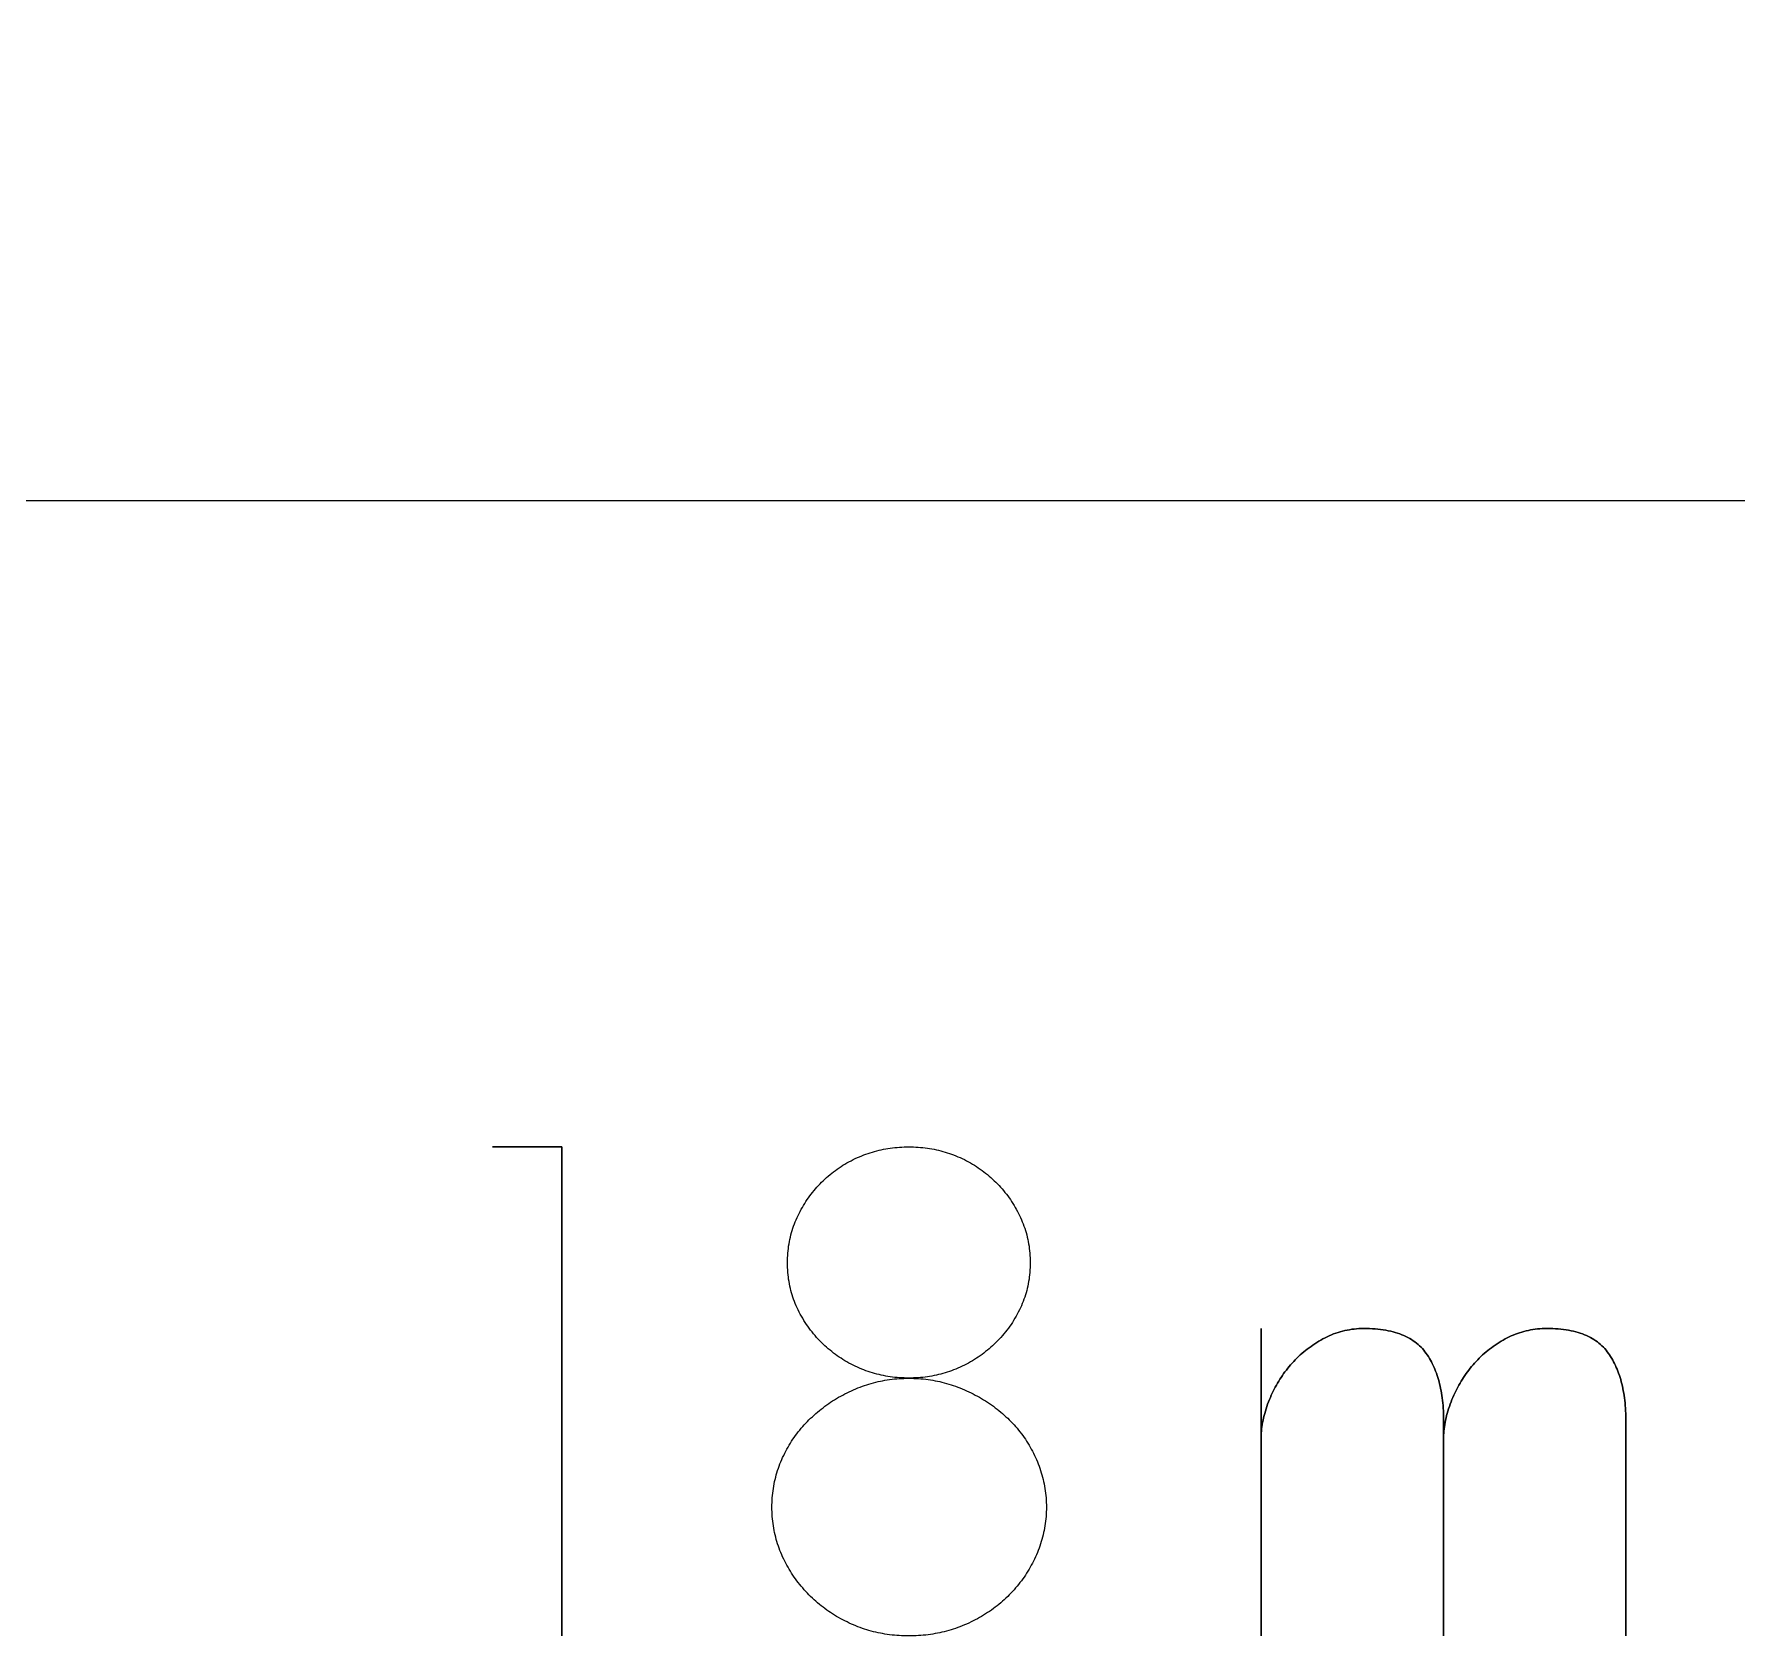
# Model space of a CAD drawing. Extents: x -3500 to 300, y -1049 to 1500.
# Drawn here: x -1967.3 to -1895.8, y -1047.7 to -980.4 of the extents above; entities that cross this region are included whole.
import ezdxf

# ---------------------------------------------------------------- set-up
doc = ezdxf.new("R2010")
doc.units = 0
doc.layers.add('SHEETS', color=7, linetype='CONTINUOUS')
doc.layers.add('SHEETTAGS', color=7, linetype='CONTINUOUS')

msp = doc.modelspace()

# ---------------------------------------------------------------- linework, layer by layer
at = {"layer": 'SHEETS', "color": 1}
msp.add_lwpolyline([(-2200, -1000), (-1000, -1000), (-1000, 1500), (-2200, 1500)], close=True, dxfattribs=at)
at = {"layer": 'SHEETTAGS', "color": 1}
for p, q in [((-1945.171, -1027.156), (-1945.171, -1047.706)), ((-1945.171, -1047.706), (-1945.171, -1027.156))]:
    msp.add_line(p, q, dxfattribs=at)
for points in [[(-1945.171, -1027.156), (-1948.079, -1027.156), (-1945.171, -1027.156)], [(-1915.776, -1039.275), (-1915.772, -1039.186), (-1915.765, -1039.097), (-1915.756, -1039.007), (-1915.744, -1038.916), (-1915.731, -1038.825), (-1915.715, -1038.732), (-1915.696, -1038.639), (-1915.676, -1038.546), (-1915.653, -1038.451), (-1915.627, -1038.356), (-1915.6, -1038.26), (-1915.57, -1038.164), (-1915.538, -1038.066), (-1915.504, -1037.969), (-1915.467, -1037.87), (-1915.428, -1037.77), (-1915.39, -1037.681), (-1915.352, -1037.593), (-1915.311, -1037.506), (-1915.27, -1037.419), (-1915.227, -1037.334), (-1915.182, -1037.249), (-1915.136, -1037.166), (-1915.089, -1037.084), (-1915.04, -1037.002), (-1914.99, -1036.921), (-1914.938, -1036.842), (-1914.886, -1036.763), (-1914.831, -1036.686), (-1914.775, -1036.609), (-1914.718, -1036.533), (-1914.659, -1036.458), (-1914.599, -1036.385), (-1914.538, -1036.312), (-1914.474, -1036.24), (-1914.409, -1036.17), (-1914.342, -1036.101), (-1914.274, -1036.033), (-1914.205, -1035.967), (-1914.134, -1035.902), (-1914.062, -1035.838), (-1913.989, -1035.776), (-1913.914, -1035.715), (-1913.838, -1035.656), (-1913.76, -1035.598), (-1913.682, -1035.541), (-1913.601, -1035.486), (-1913.52, -1035.432), (-1913.437, -1035.379), (-1913.353, -1035.328), (-1913.267, -1035.278), (-1913.18, -1035.229), (-1913.092, -1035.182), (-1913.003, -1035.137), (-1912.913, -1035.095), (-1912.823, -1035.055), (-1912.731, -1035.018), (-1912.639, -1034.984), (-1912.546, -1034.953), (-1912.452, -1034.925), (-1912.357, -1034.899), (-1912.261, -1034.876), (-1912.164, -1034.855), (-1912.067, -1034.838), (-1911.969, -1034.823), (-1911.87, -1034.81), (-1911.77, -1034.801), (-1911.669, -1034.794), (-1911.567, -1034.79), (-1911.465, -1034.789), (-1911.34, -1034.79), (-1911.218, -1034.793), (-1911.098, -1034.799), (-1910.981, -1034.807), (-1910.867, -1034.818), (-1910.755, -1034.831), (-1910.645, -1034.846), (-1910.539, -1034.863), (-1910.435, -1034.883), (-1910.333, -1034.905), (-1910.234, -1034.929), (-1910.138, -1034.956), (-1910.044, -1034.985), (-1909.952, -1035.017), (-1909.864, -1035.05), (-1909.777, -1035.086), (-1909.694, -1035.125), (-1909.613, -1035.165), (-1909.534, -1035.208), (-1909.458, -1035.254), (-1909.385, -1035.301), (-1909.314, -1035.351), (-1909.246, -1035.403), (-1909.18, -1035.458), (-1909.117, -1035.515), (-1909.057, -1035.574), (-1908.999, -1035.636), (-1908.944, -1035.7), (-1908.891, -1035.766), (-1908.841, -1035.835), (-1908.794, -1035.902), (-1908.749, -1035.972), (-1908.705, -1036.043), (-1908.663, -1036.115), (-1908.623, -1036.19), (-1908.584, -1036.266), (-1908.547, -1036.344), (-1908.511, -1036.423), (-1908.476, -1036.504), (-1908.444, -1036.587), (-1908.412, -1036.671), (-1908.382, -1036.757), (-1908.354, -1036.844), (-1908.327, -1036.934), (-1908.302, -1037.025), (-1908.279, -1037.117), (-1908.256, -1037.212), (-1908.236, -1037.308), (-1908.217, -1037.405), (-1908.199, -1037.505), (-1908.183, -1037.605), (-1908.169, -1037.708), (-1908.156, -1037.812), (-1908.144, -1037.918), (-1908.134, -1038.026), (-1908.126, -1038.135), (-1908.119, -1038.246), (-1908.114, -1038.359), (-1908.11, -1038.473), (-1908.107, -1038.589), (-1908.107, -1038.706), (-1908.107, -1047.706), (-1908.107, -1038.706), (-1908.107, -1038.589), (-1908.11, -1038.473), (-1908.114, -1038.359), (-1908.119, -1038.246), (-1908.126, -1038.135), (-1908.134, -1038.026), (-1908.144, -1037.918), (-1908.156, -1037.812), (-1908.169, -1037.708), (-1908.183, -1037.605), (-1908.199, -1037.505), (-1908.217, -1037.405), (-1908.236, -1037.308), (-1908.256, -1037.212), (-1908.279, -1037.117), (-1908.302, -1037.025), (-1908.327, -1036.934), (-1908.354, -1036.844), (-1908.382, -1036.757), (-1908.412, -1036.671), (-1908.444, -1036.587), (-1908.476, -1036.504), (-1908.511, -1036.423), (-1908.547, -1036.344), (-1908.584, -1036.266), (-1908.623, -1036.19), (-1908.663, -1036.115), (-1908.705, -1036.043), (-1908.749, -1035.972), (-1908.794, -1035.902), (-1908.841, -1035.835), (-1908.891, -1035.766), (-1908.944, -1035.7), (-1908.999, -1035.636), (-1909.057, -1035.574), (-1909.117, -1035.515), (-1909.18, -1035.458), (-1909.246, -1035.403), (-1909.314, -1035.351), (-1909.385, -1035.301), (-1909.458, -1035.254), (-1909.534, -1035.208), (-1909.613, -1035.165), (-1909.694, -1035.125), (-1909.777, -1035.086), (-1909.864, -1035.05), (-1909.952, -1035.017), (-1910.044, -1034.985), (-1910.138, -1034.956), (-1910.234, -1034.929), (-1910.333, -1034.905), (-1910.435, -1034.883), (-1910.539, -1034.863), (-1910.645, -1034.846), (-1910.755, -1034.831), (-1910.867, -1034.818), (-1910.981, -1034.807), (-1911.098, -1034.799), (-1911.218, -1034.793), (-1911.34, -1034.79), (-1911.465, -1034.789), (-1911.567, -1034.79), (-1911.669, -1034.794), (-1911.77, -1034.801), (-1911.87, -1034.81), (-1911.969, -1034.823), (-1912.067, -1034.838), (-1912.164, -1034.855), (-1912.261, -1034.876), (-1912.357, -1034.899), (-1912.452, -1034.925), (-1912.546, -1034.953), (-1912.639, -1034.984), (-1912.731, -1035.018), (-1912.823, -1035.055), (-1912.913, -1035.095), (-1913.003, -1035.137), (-1913.092, -1035.182), (-1913.18, -1035.229), (-1913.267, -1035.278), (-1913.353, -1035.328), (-1913.437, -1035.379), (-1913.52, -1035.432), (-1913.601, -1035.486), (-1913.682, -1035.541), (-1913.76, -1035.598), (-1913.838, -1035.656), (-1913.914, -1035.715), (-1913.989, -1035.776), (-1914.062, -1035.838), (-1914.134, -1035.902), (-1914.205, -1035.967), (-1914.274, -1036.033), (-1914.342, -1036.101), (-1914.409, -1036.17), (-1914.474, -1036.24), (-1914.538, -1036.312), (-1914.599, -1036.385), (-1914.659, -1036.458), (-1914.718, -1036.533), (-1914.775, -1036.609), (-1914.831, -1036.686), (-1914.886, -1036.763), (-1914.938, -1036.842), (-1914.99, -1036.921), (-1915.04, -1037.002), (-1915.089, -1037.084), (-1915.136, -1037.166), (-1915.182, -1037.249), (-1915.227, -1037.334), (-1915.27, -1037.419), (-1915.311, -1037.506), (-1915.352, -1037.593), (-1915.39, -1037.681), (-1915.428, -1037.77), (-1915.467, -1037.87), (-1915.504, -1037.969), (-1915.538, -1038.066), (-1915.57, -1038.164), (-1915.6, -1038.26), (-1915.627, -1038.356), (-1915.653, -1038.451), (-1915.676, -1038.546), (-1915.696, -1038.639), (-1915.715, -1038.732), (-1915.731, -1038.825), (-1915.744, -1038.916), (-1915.756, -1039.007), (-1915.765, -1039.097), (-1915.772, -1039.186), (-1915.776, -1039.275)], [(-1900.446, -1047.706), (-1900.446, -1038.706), (-1900.447, -1038.589), (-1900.449, -1038.473), (-1900.453, -1038.359), (-1900.458, -1038.246), (-1900.465, -1038.135), (-1900.474, -1038.026), (-1900.484, -1037.918), (-1900.495, -1037.812), (-1900.508, -1037.708), (-1900.523, -1037.605), (-1900.539, -1037.505), (-1900.556, -1037.405), (-1900.575, -1037.308), (-1900.596, -1037.212), (-1900.618, -1037.117), (-1900.642, -1037.025), (-1900.667, -1036.934), (-1900.694, -1036.844), (-1900.722, -1036.757), (-1900.752, -1036.671), (-1900.783, -1036.587), (-1900.816, -1036.504), (-1900.85, -1036.423), (-1900.886, -1036.344), (-1900.923, -1036.266), (-1900.962, -1036.19), (-1901.003, -1036.115), (-1901.045, -1036.043), (-1901.088, -1035.972), (-1901.134, -1035.902), (-1901.18, -1035.835), (-1901.23, -1035.766), (-1901.282, -1035.7), (-1901.336, -1035.636), (-1901.394, -1035.574), (-1901.453, -1035.515), (-1901.516, -1035.458), (-1901.58, -1035.403), (-1901.648, -1035.351), (-1901.717, -1035.301), (-1901.79, -1035.254), (-1901.865, -1035.208), (-1901.942, -1035.165), (-1902.022, -1035.125), (-1902.104, -1035.086), (-1902.189, -1035.05), (-1902.277, -1035.017), (-1902.367, -1034.985), (-1902.459, -1034.956), (-1902.554, -1034.929), (-1902.652, -1034.905), (-1902.752, -1034.883), (-1902.855, -1034.863), (-1902.96, -1034.846), (-1903.068, -1034.831), (-1903.178, -1034.818), (-1903.291, -1034.807), (-1903.406, -1034.799), (-1903.524, -1034.793), (-1903.644, -1034.79), (-1903.767, -1034.789), (-1903.868, -1034.79), (-1903.968, -1034.794), (-1904.067, -1034.8), (-1904.165, -1034.808), (-1904.262, -1034.819), (-1904.358, -1034.833), (-1904.453, -1034.849), (-1904.548, -1034.867), (-1904.641, -1034.888), (-1904.733, -1034.911), (-1904.824, -1034.936), (-1904.915, -1034.964), (-1905.004, -1034.995), (-1905.092, -1035.028), (-1905.18, -1035.063), (-1905.266, -1035.101), (-1905.352, -1035.141), (-1905.436, -1035.184), (-1905.52, -1035.229), (-1905.607, -1035.278), (-1905.692, -1035.328), (-1905.776, -1035.379), (-1905.859, -1035.432), (-1905.94, -1035.486), (-1906.02, -1035.541), (-1906.099, -1035.598), (-1906.176, -1035.656), (-1906.251, -1035.715), (-1906.325, -1035.776), (-1906.398, -1035.838), (-1906.47, -1035.902), (-1906.54, -1035.967), (-1906.608, -1036.033), (-1906.675, -1036.101), (-1906.741, -1036.17), (-1906.805, -1036.24), (-1906.868, -1036.312), (-1906.93, -1036.385), (-1906.99, -1036.458), (-1907.048, -1036.533), (-1907.106, -1036.609), (-1907.161, -1036.686), (-1907.216, -1036.763), (-1907.269, -1036.842), (-1907.32, -1036.921), (-1907.37, -1037.002), (-1907.419, -1037.084), (-1907.467, -1037.166), (-1907.512, -1037.249), (-1907.557, -1037.334), (-1907.6, -1037.419), (-1907.642, -1037.506), (-1907.682, -1037.593), (-1907.721, -1037.681), (-1907.758, -1037.77), (-1907.797, -1037.87), (-1907.834, -1037.969), (-1907.868, -1038.066), (-1907.9, -1038.164), (-1907.93, -1038.26), (-1907.958, -1038.356), (-1907.983, -1038.451), (-1908.006, -1038.546), (-1908.026, -1038.639), (-1908.045, -1038.732), (-1908.061, -1038.825), (-1908.075, -1038.916), (-1908.086, -1039.007), (-1908.095, -1039.097), (-1908.102, -1039.186), (-1908.107, -1039.275), (-1908.102, -1039.186), (-1908.095, -1039.097), (-1908.086, -1039.007), (-1908.075, -1038.916), (-1908.061, -1038.825), (-1908.045, -1038.732), (-1908.026, -1038.639), (-1908.006, -1038.546), (-1907.983, -1038.451), (-1907.958, -1038.356), (-1907.93, -1038.26), (-1907.9, -1038.164), (-1907.868, -1038.066), (-1907.834, -1037.969), (-1907.797, -1037.87), (-1907.758, -1037.77), (-1907.721, -1037.681), (-1907.682, -1037.593), (-1907.642, -1037.506), (-1907.6, -1037.419), (-1907.557, -1037.334), (-1907.512, -1037.249), (-1907.467, -1037.166), (-1907.419, -1037.084), (-1907.37, -1037.002), (-1907.32, -1036.921), (-1907.269, -1036.842), (-1907.216, -1036.763), (-1907.161, -1036.686), (-1907.106, -1036.609), (-1907.048, -1036.533), (-1906.99, -1036.458), (-1906.93, -1036.385), (-1906.868, -1036.312), (-1906.805, -1036.24), (-1906.741, -1036.17), (-1906.675, -1036.101), (-1906.608, -1036.033), (-1906.54, -1035.967), (-1906.47, -1035.902), (-1906.398, -1035.838), (-1906.325, -1035.776), (-1906.251, -1035.715), (-1906.176, -1035.656), (-1906.099, -1035.598), (-1906.02, -1035.541), (-1905.94, -1035.486), (-1905.859, -1035.432), (-1905.776, -1035.379), (-1905.692, -1035.328), (-1905.607, -1035.278), (-1905.52, -1035.229), (-1905.436, -1035.184), (-1905.352, -1035.141), (-1905.266, -1035.101), (-1905.18, -1035.063), (-1905.092, -1035.028), (-1905.004, -1034.995), (-1904.915, -1034.964), (-1904.824, -1034.936), (-1904.733, -1034.911), (-1904.641, -1034.888), (-1904.548, -1034.867), (-1904.453, -1034.849), (-1904.358, -1034.833), (-1904.262, -1034.819), (-1904.165, -1034.808), (-1904.067, -1034.8), (-1903.968, -1034.794), (-1903.868, -1034.79), (-1903.767, -1034.789), (-1903.644, -1034.79), (-1903.524, -1034.793), (-1903.406, -1034.799), (-1903.291, -1034.807), (-1903.178, -1034.818), (-1903.068, -1034.831), (-1902.96, -1034.846), (-1902.855, -1034.863), (-1902.752, -1034.883), (-1902.652, -1034.905), (-1902.554, -1034.929), (-1902.459, -1034.956), (-1902.367, -1034.985), (-1902.277, -1035.017), (-1902.189, -1035.05), (-1902.104, -1035.086), (-1902.022, -1035.125), (-1901.942, -1035.165), (-1901.865, -1035.208), (-1901.79, -1035.254), (-1901.717, -1035.301), (-1901.648, -1035.351), (-1901.58, -1035.403), (-1901.516, -1035.458), (-1901.453, -1035.515), (-1901.394, -1035.574), (-1901.336, -1035.636), (-1901.282, -1035.7), (-1901.23, -1035.766), (-1901.18, -1035.835), (-1901.134, -1035.902), (-1901.088, -1035.972), (-1901.045, -1036.043), (-1901.003, -1036.115), (-1900.962, -1036.19), (-1900.923, -1036.266), (-1900.886, -1036.344), (-1900.85, -1036.423), (-1900.816, -1036.504), (-1900.783, -1036.587), (-1900.752, -1036.671), (-1900.722, -1036.757), (-1900.694, -1036.844), (-1900.667, -1036.934), (-1900.642, -1037.025), (-1900.618, -1037.117), (-1900.596, -1037.212), (-1900.575, -1037.308), (-1900.556, -1037.405), (-1900.539, -1037.505), (-1900.523, -1037.605), (-1900.508, -1037.708), (-1900.495, -1037.812), (-1900.484, -1037.918), (-1900.474, -1038.026), (-1900.465, -1038.135), (-1900.458, -1038.246), (-1900.453, -1038.359), (-1900.449, -1038.473), (-1900.447, -1038.589), (-1900.446, -1038.706), (-1900.446, -1047.706)]]:
    msp.add_lwpolyline(points, dxfattribs=at)
for points in [[(-1930.584, -1036.871), (-1930.683, -1036.87), (-1930.782, -1036.868), (-1930.88, -1036.864), (-1930.978, -1036.858), (-1931.076, -1036.85), (-1931.172, -1036.841), (-1931.269, -1036.83), (-1931.365, -1036.817), (-1931.46, -1036.802), (-1931.555, -1036.786), (-1931.649, -1036.768), (-1931.743, -1036.748), (-1931.836, -1036.727), (-1931.929, -1036.704), (-1932.022, -1036.679), (-1932.114, -1036.653), (-1932.205, -1036.625), (-1932.296, -1036.595), (-1932.386, -1036.563), (-1932.476, -1036.53), (-1932.565, -1036.495), (-1932.657, -1036.456), (-1932.748, -1036.415), (-1932.838, -1036.373), (-1932.927, -1036.33), (-1933.014, -1036.285), (-1933.1, -1036.239), (-1933.185, -1036.192), (-1933.269, -1036.143), (-1933.351, -1036.093), (-1933.432, -1036.041), (-1933.513, -1035.988), (-1933.591, -1035.934), (-1933.669, -1035.878), (-1933.746, -1035.821), (-1933.821, -1035.762), (-1933.895, -1035.703), (-1933.968, -1035.641), (-1934.04, -1035.579), (-1934.111, -1035.515), (-1934.18, -1035.449), (-1934.252, -1035.379), (-1934.322, -1035.308), (-1934.391, -1035.235), (-1934.458, -1035.162), (-1934.523, -1035.087), (-1934.587, -1035.011), (-1934.65, -1034.934), (-1934.711, -1034.856), (-1934.77, -1034.776), (-1934.828, -1034.696), (-1934.885, -1034.614), (-1934.939, -1034.531), (-1934.993, -1034.447), (-1935.045, -1034.361), (-1935.095, -1034.275), (-1935.144, -1034.187), (-1935.191, -1034.098), (-1935.237, -1034.008), (-1935.281, -1033.917), (-1935.32, -1033.83), (-1935.358, -1033.741), (-1935.393, -1033.652), (-1935.426, -1033.563), (-1935.458, -1033.472), (-1935.487, -1033.381), (-1935.514, -1033.289), (-1935.539, -1033.196), (-1935.563, -1033.103), (-1935.584, -1033.009), (-1935.603, -1032.914), (-1935.62, -1032.818), (-1935.635, -1032.722), (-1935.648, -1032.625), (-1935.659, -1032.527), (-1935.669, -1032.429), (-1935.676, -1032.329), (-1935.681, -1032.229), (-1935.684, -1032.129), (-1935.685, -1032.027), (-1935.684, -1031.926), (-1935.681, -1031.825), (-1935.676, -1031.725), (-1935.669, -1031.625), (-1935.659, -1031.527), (-1935.648, -1031.429), (-1935.635, -1031.331), (-1935.62, -1031.235), (-1935.603, -1031.139), (-1935.584, -1031.043), (-1935.563, -1030.949), (-1935.539, -1030.855), (-1935.514, -1030.762), (-1935.487, -1030.669), (-1935.458, -1030.577), (-1935.426, -1030.486), (-1935.393, -1030.396), (-1935.358, -1030.306), (-1935.32, -1030.217), (-1935.281, -1030.128), (-1935.239, -1030.04), (-1935.196, -1029.953), (-1935.151, -1029.866), (-1935.105, -1029.781), (-1935.057, -1029.698), (-1935.009, -1029.615), (-1934.958, -1029.533), (-1934.907, -1029.453), (-1934.854, -1029.374), (-1934.799, -1029.296), (-1934.744, -1029.219), (-1934.687, -1029.143), (-1934.628, -1029.068), (-1934.568, -1028.995), (-1934.507, -1028.922), (-1934.444, -1028.851), (-1934.38, -1028.781), (-1934.315, -1028.712), (-1934.248, -1028.644), (-1934.18, -1028.578), (-1934.111, -1028.511), (-1934.04, -1028.447), (-1933.968, -1028.383), (-1933.895, -1028.322), (-1933.821, -1028.261), (-1933.746, -1028.202), (-1933.669, -1028.145), (-1933.591, -1028.089), (-1933.513, -1028.034), (-1933.432, -1027.981), (-1933.351, -1027.93), (-1933.269, -1027.88), (-1933.185, -1027.831), (-1933.1, -1027.784), (-1933.014, -1027.738), (-1932.927, -1027.694), (-1932.838, -1027.651), (-1932.748, -1027.61), (-1932.657, -1027.57), (-1932.565, -1027.532), (-1932.476, -1027.497), (-1932.386, -1027.464), (-1932.296, -1027.432), (-1932.205, -1027.402), (-1932.114, -1027.374), (-1932.022, -1027.348), (-1931.929, -1027.323), (-1931.836, -1027.3), (-1931.743, -1027.279), (-1931.649, -1027.259), (-1931.555, -1027.241), (-1931.46, -1027.225), (-1931.365, -1027.21), (-1931.269, -1027.198), (-1931.172, -1027.186), (-1931.076, -1027.177), (-1930.978, -1027.169), (-1930.88, -1027.163), (-1930.782, -1027.159), (-1930.683, -1027.157), (-1930.584, -1027.156), (-1930.484, -1027.157), (-1930.386, -1027.159), (-1930.287, -1027.163), (-1930.19, -1027.169), (-1930.093, -1027.177), (-1929.996, -1027.186), (-1929.9, -1027.198), (-1929.804, -1027.21), (-1929.709, -1027.225), (-1929.615, -1027.241), (-1929.521, -1027.259), (-1929.427, -1027.279), (-1929.335, -1027.3), (-1929.242, -1027.323), (-1929.151, -1027.348), (-1929.059, -1027.374), (-1928.969, -1027.402), (-1928.878, -1027.432), (-1928.789, -1027.464), (-1928.7, -1027.497), (-1928.611, -1027.532), (-1928.519, -1027.57), (-1928.428, -1027.61), (-1928.339, -1027.651), (-1928.25, -1027.694), (-1928.163, -1027.738), (-1928.077, -1027.784), (-1927.992, -1027.831), (-1927.908, -1027.88), (-1927.826, -1027.93), (-1927.744, -1027.981), (-1927.664, -1028.034), (-1927.585, -1028.089), (-1927.507, -1028.145), (-1927.431, -1028.202), (-1927.356, -1028.261), (-1927.281, -1028.322), (-1927.208, -1028.383), (-1927.137, -1028.447), (-1927.066, -1028.511), (-1926.997, -1028.578), (-1926.928, -1028.644), (-1926.86, -1028.712), (-1926.794, -1028.781), (-1926.729, -1028.851), (-1926.666, -1028.922), (-1926.605, -1028.995), (-1926.545, -1029.068), (-1926.486, -1029.143), (-1926.429, -1029.219), (-1926.373, -1029.296), (-1926.318, -1029.374), (-1926.266, -1029.453), (-1926.214, -1029.533), (-1926.164, -1029.615), (-1926.116, -1029.698), (-1926.069, -1029.781), (-1926.023, -1029.866), (-1925.979, -1029.953), (-1925.937, -1030.04), (-1925.896, -1030.128), (-1925.855, -1030.217), (-1925.817, -1030.306), (-1925.781, -1030.396), (-1925.747, -1030.486), (-1925.715, -1030.577), (-1925.685, -1030.669), (-1925.657, -1030.762), (-1925.631, -1030.855), (-1925.608, -1030.949), (-1925.586, -1031.043), (-1925.566, -1031.139), (-1925.549, -1031.235), (-1925.533, -1031.331), (-1925.52, -1031.429), (-1925.509, -1031.527), (-1925.499, -1031.625), (-1925.492, -1031.725), (-1925.487, -1031.825), (-1925.484, -1031.926), (-1925.483, -1032.027), (-1925.484, -1032.129), (-1925.487, -1032.229), (-1925.492, -1032.329), (-1925.499, -1032.429), (-1925.509, -1032.527), (-1925.52, -1032.625), (-1925.533, -1032.722), (-1925.549, -1032.818), (-1925.566, -1032.914), (-1925.586, -1033.009), (-1925.608, -1033.103), (-1925.631, -1033.196), (-1925.657, -1033.289), (-1925.685, -1033.381), (-1925.715, -1033.472), (-1925.747, -1033.563), (-1925.781, -1033.652), (-1925.817, -1033.741), (-1925.855, -1033.83), (-1925.896, -1033.917), (-1925.939, -1034.008), (-1925.984, -1034.098), (-1926.03, -1034.187), (-1926.079, -1034.275), (-1926.128, -1034.361), (-1926.18, -1034.447), (-1926.233, -1034.531), (-1926.288, -1034.614), (-1926.344, -1034.696), (-1926.402, -1034.776), (-1926.462, -1034.856), (-1926.523, -1034.934), (-1926.586, -1035.011), (-1926.65, -1035.087), (-1926.716, -1035.162), (-1926.784, -1035.235), (-1926.853, -1035.308), (-1926.924, -1035.379), (-1926.997, -1035.449), (-1927.066, -1035.515), (-1927.137, -1035.579), (-1927.208, -1035.641), (-1927.281, -1035.703), (-1927.356, -1035.762), (-1927.431, -1035.821), (-1927.507, -1035.878), (-1927.585, -1035.934), (-1927.664, -1035.988), (-1927.744, -1036.041), (-1927.826, -1036.093), (-1927.908, -1036.143), (-1927.992, -1036.192), (-1928.077, -1036.239), (-1928.163, -1036.285), (-1928.25, -1036.33), (-1928.339, -1036.373), (-1928.428, -1036.415), (-1928.519, -1036.456), (-1928.611, -1036.495), (-1928.7, -1036.53), (-1928.789, -1036.563), (-1928.878, -1036.595), (-1928.969, -1036.625), (-1929.059, -1036.653), (-1929.151, -1036.679), (-1929.242, -1036.704), (-1929.335, -1036.727), (-1929.427, -1036.748), (-1929.521, -1036.768), (-1929.615, -1036.786), (-1929.709, -1036.802), (-1929.804, -1036.817), (-1929.9, -1036.83), (-1929.996, -1036.841), (-1930.093, -1036.85), (-1930.19, -1036.858), (-1930.287, -1036.864), (-1930.386, -1036.868), (-1930.484, -1036.87)], [(-1930.584, -1036.871), (-1930.683, -1036.87), (-1930.782, -1036.868), (-1930.88, -1036.864), (-1930.978, -1036.858), (-1931.076, -1036.85), (-1931.172, -1036.841), (-1931.269, -1036.83), (-1931.365, -1036.817), (-1931.46, -1036.802), (-1931.555, -1036.786), (-1931.649, -1036.768), (-1931.743, -1036.748), (-1931.836, -1036.727), (-1931.929, -1036.704), (-1932.022, -1036.679), (-1932.114, -1036.653), (-1932.205, -1036.625), (-1932.296, -1036.595), (-1932.386, -1036.563), (-1932.476, -1036.53), (-1932.565, -1036.495), (-1932.657, -1036.456), (-1932.748, -1036.415), (-1932.838, -1036.373), (-1932.927, -1036.33), (-1933.014, -1036.285), (-1933.1, -1036.239), (-1933.185, -1036.192), (-1933.269, -1036.143), (-1933.351, -1036.093), (-1933.432, -1036.041), (-1933.513, -1035.988), (-1933.591, -1035.934), (-1933.669, -1035.878), (-1933.746, -1035.821), (-1933.821, -1035.762), (-1933.895, -1035.703), (-1933.968, -1035.641), (-1934.04, -1035.579), (-1934.111, -1035.515), (-1934.18, -1035.449), (-1934.252, -1035.379), (-1934.322, -1035.308), (-1934.391, -1035.235), (-1934.458, -1035.162), (-1934.523, -1035.087), (-1934.587, -1035.011), (-1934.65, -1034.934), (-1934.711, -1034.856), (-1934.77, -1034.776), (-1934.828, -1034.696), (-1934.885, -1034.614), (-1934.939, -1034.531), (-1934.993, -1034.447), (-1935.045, -1034.361), (-1935.095, -1034.275), (-1935.144, -1034.187), (-1935.191, -1034.098), (-1935.237, -1034.008), (-1935.281, -1033.917), (-1935.32, -1033.83), (-1935.358, -1033.741), (-1935.393, -1033.652), (-1935.426, -1033.563), (-1935.458, -1033.472), (-1935.487, -1033.381), (-1935.514, -1033.289), (-1935.539, -1033.196), (-1935.563, -1033.103), (-1935.584, -1033.009), (-1935.603, -1032.914), (-1935.62, -1032.818), (-1935.635, -1032.722), (-1935.648, -1032.625), (-1935.659, -1032.527), (-1935.669, -1032.429), (-1935.676, -1032.329), (-1935.681, -1032.229), (-1935.684, -1032.129), (-1935.685, -1032.027), (-1935.684, -1031.926), (-1935.681, -1031.825), (-1935.676, -1031.725), (-1935.669, -1031.625), (-1935.659, -1031.527), (-1935.648, -1031.429), (-1935.635, -1031.331), (-1935.62, -1031.235), (-1935.603, -1031.139), (-1935.584, -1031.043), (-1935.563, -1030.949), (-1935.539, -1030.855), (-1935.514, -1030.762), (-1935.487, -1030.669), (-1935.458, -1030.577), (-1935.426, -1030.486), (-1935.393, -1030.396), (-1935.358, -1030.306), (-1935.32, -1030.217), (-1935.281, -1030.128), (-1935.239, -1030.04), (-1935.196, -1029.953), (-1935.151, -1029.866), (-1935.105, -1029.781), (-1935.057, -1029.698), (-1935.009, -1029.615), (-1934.958, -1029.533), (-1934.907, -1029.453), (-1934.854, -1029.374), (-1934.799, -1029.296), (-1934.744, -1029.219), (-1934.687, -1029.143), (-1934.628, -1029.068), (-1934.568, -1028.995), (-1934.507, -1028.922), (-1934.444, -1028.851), (-1934.38, -1028.781), (-1934.315, -1028.712), (-1934.248, -1028.644), (-1934.18, -1028.578), (-1934.111, -1028.511), (-1934.04, -1028.447), (-1933.968, -1028.383), (-1933.895, -1028.322), (-1933.821, -1028.261), (-1933.746, -1028.202), (-1933.669, -1028.145), (-1933.591, -1028.089), (-1933.513, -1028.034), (-1933.432, -1027.981), (-1933.351, -1027.93), (-1933.269, -1027.88), (-1933.185, -1027.831), (-1933.1, -1027.784), (-1933.014, -1027.738), (-1932.927, -1027.694), (-1932.838, -1027.651), (-1932.748, -1027.61), (-1932.657, -1027.57), (-1932.565, -1027.532), (-1932.476, -1027.497), (-1932.386, -1027.464), (-1932.296, -1027.432), (-1932.205, -1027.402), (-1932.114, -1027.374), (-1932.022, -1027.348), (-1931.929, -1027.323), (-1931.836, -1027.3), (-1931.743, -1027.279), (-1931.649, -1027.259), (-1931.555, -1027.241), (-1931.46, -1027.225), (-1931.365, -1027.21), (-1931.269, -1027.198), (-1931.172, -1027.186), (-1931.076, -1027.177), (-1930.978, -1027.169), (-1930.88, -1027.163), (-1930.782, -1027.159), (-1930.683, -1027.157), (-1930.584, -1027.156), (-1930.484, -1027.157), (-1930.386, -1027.159), (-1930.287, -1027.163), (-1930.19, -1027.169), (-1930.093, -1027.177), (-1929.996, -1027.186), (-1929.9, -1027.198), (-1929.804, -1027.21), (-1929.709, -1027.225), (-1929.615, -1027.241), (-1929.521, -1027.259), (-1929.427, -1027.279), (-1929.335, -1027.3), (-1929.242, -1027.323), (-1929.151, -1027.348), (-1929.059, -1027.374), (-1928.969, -1027.402), (-1928.878, -1027.432), (-1928.789, -1027.464), (-1928.7, -1027.497), (-1928.611, -1027.532), (-1928.519, -1027.57), (-1928.428, -1027.61), (-1928.339, -1027.651), (-1928.25, -1027.694), (-1928.163, -1027.738), (-1928.077, -1027.784), (-1927.992, -1027.831), (-1927.908, -1027.88), (-1927.826, -1027.93), (-1927.744, -1027.981), (-1927.664, -1028.034), (-1927.585, -1028.089), (-1927.507, -1028.145), (-1927.431, -1028.202), (-1927.356, -1028.261), (-1927.281, -1028.322), (-1927.208, -1028.383), (-1927.137, -1028.447), (-1927.066, -1028.511), (-1926.997, -1028.578), (-1926.928, -1028.644), (-1926.86, -1028.712), (-1926.794, -1028.781), (-1926.729, -1028.851), (-1926.666, -1028.922), (-1926.605, -1028.995), (-1926.545, -1029.068), (-1926.486, -1029.143), (-1926.429, -1029.219), (-1926.373, -1029.296), (-1926.318, -1029.374), (-1926.266, -1029.453), (-1926.214, -1029.533), (-1926.164, -1029.615), (-1926.116, -1029.698), (-1926.069, -1029.781), (-1926.023, -1029.866), (-1925.979, -1029.953), (-1925.937, -1030.04), (-1925.896, -1030.128), (-1925.855, -1030.217), (-1925.817, -1030.306), (-1925.781, -1030.396), (-1925.747, -1030.486), (-1925.715, -1030.577), (-1925.685, -1030.669), (-1925.657, -1030.762), (-1925.631, -1030.855), (-1925.608, -1030.949), (-1925.586, -1031.043), (-1925.566, -1031.139), (-1925.549, -1031.235), (-1925.533, -1031.331), (-1925.52, -1031.429), (-1925.509, -1031.527), (-1925.499, -1031.625), (-1925.492, -1031.725), (-1925.487, -1031.825), (-1925.484, -1031.926), (-1925.483, -1032.027), (-1925.484, -1032.129), (-1925.487, -1032.229), (-1925.492, -1032.329), (-1925.499, -1032.429), (-1925.509, -1032.527), (-1925.52, -1032.625), (-1925.533, -1032.722), (-1925.549, -1032.818), (-1925.566, -1032.914), (-1925.586, -1033.009), (-1925.608, -1033.103), (-1925.631, -1033.196), (-1925.657, -1033.289), (-1925.685, -1033.381), (-1925.715, -1033.472), (-1925.747, -1033.563), (-1925.781, -1033.652), (-1925.817, -1033.741), (-1925.855, -1033.83), (-1925.896, -1033.917), (-1925.939, -1034.008), (-1925.984, -1034.098), (-1926.03, -1034.187), (-1926.079, -1034.275), (-1926.128, -1034.361), (-1926.18, -1034.447), (-1926.233, -1034.531), (-1926.288, -1034.614), (-1926.344, -1034.696), (-1926.402, -1034.776), (-1926.462, -1034.856), (-1926.523, -1034.934), (-1926.586, -1035.011), (-1926.65, -1035.087), (-1926.716, -1035.162), (-1926.784, -1035.235), (-1926.853, -1035.308), (-1926.924, -1035.379), (-1926.997, -1035.449), (-1927.066, -1035.515), (-1927.137, -1035.579), (-1927.208, -1035.641), (-1927.281, -1035.703), (-1927.356, -1035.762), (-1927.431, -1035.821), (-1927.507, -1035.878), (-1927.585, -1035.934), (-1927.664, -1035.988), (-1927.744, -1036.041), (-1927.826, -1036.093), (-1927.908, -1036.143), (-1927.992, -1036.192), (-1928.077, -1036.239), (-1928.163, -1036.285), (-1928.25, -1036.33), (-1928.339, -1036.373), (-1928.428, -1036.415), (-1928.519, -1036.456), (-1928.611, -1036.495), (-1928.7, -1036.53), (-1928.789, -1036.563), (-1928.878, -1036.595), (-1928.969, -1036.625), (-1929.059, -1036.653), (-1929.151, -1036.679), (-1929.242, -1036.704), (-1929.335, -1036.727), (-1929.427, -1036.748), (-1929.521, -1036.768), (-1929.615, -1036.786), (-1929.709, -1036.802), (-1929.804, -1036.817), (-1929.9, -1036.83), (-1929.996, -1036.841), (-1930.093, -1036.85), (-1930.19, -1036.858), (-1930.287, -1036.864), (-1930.386, -1036.868), (-1930.484, -1036.87)], [(-1915.776, -1034.789), (-1915.776, -1047.706)], [(-1930.584, -1047.706), (-1930.686, -1047.705), (-1930.789, -1047.703), (-1930.89, -1047.699), (-1930.991, -1047.693), (-1931.092, -1047.686), (-1931.192, -1047.677), (-1931.291, -1047.667), (-1931.39, -1047.655), (-1931.489, -1047.642), (-1931.587, -1047.626), (-1931.684, -1047.61), (-1931.781, -1047.591), (-1931.878, -1047.571), (-1931.974, -1047.55), (-1932.069, -1047.527), (-1932.164, -1047.502), (-1932.258, -1047.476), (-1932.352, -1047.448), (-1932.445, -1047.418), (-1932.538, -1047.387), (-1932.63, -1047.354), (-1932.722, -1047.32), (-1932.813, -1047.284), (-1932.907, -1047.245), (-1933, -1047.205), (-1933.091, -1047.163), (-1933.182, -1047.12), (-1933.272, -1047.076), (-1933.36, -1047.03), (-1933.448, -1046.983), (-1933.534, -1046.935), (-1933.62, -1046.885), (-1933.704, -1046.834), (-1933.788, -1046.782), (-1933.87, -1046.728), (-1933.952, -1046.673), (-1934.032, -1046.617), (-1934.112, -1046.559), (-1934.19, -1046.5), (-1934.267, -1046.44), (-1934.344, -1046.379), (-1934.419, -1046.316), (-1934.493, -1046.251), (-1934.567, -1046.186), (-1934.639, -1046.119), (-1934.71, -1046.05), (-1934.78, -1045.98), (-1934.848, -1045.91), (-1934.915, -1045.838), (-1934.98, -1045.765), (-1935.045, -1045.692), (-1935.107, -1045.617), (-1935.169, -1045.542), (-1935.229, -1045.465), (-1935.288, -1045.388), (-1935.345, -1045.309), (-1935.401, -1045.23), (-1935.456, -1045.15), (-1935.509, -1045.069), (-1935.561, -1044.987), (-1935.612, -1044.903), (-1935.661, -1044.819), (-1935.709, -1044.734), (-1935.755, -1044.649), (-1935.8, -1044.562), (-1935.844, -1044.474), (-1935.887, -1044.385), (-1935.926, -1044.295), (-1935.965, -1044.204), (-1936.001, -1044.113), (-1936.035, -1044.021), (-1936.068, -1043.929), (-1936.098, -1043.836), (-1936.127, -1043.743), (-1936.154, -1043.65), (-1936.179, -1043.556), (-1936.202, -1043.462), (-1936.224, -1043.367), (-1936.243, -1043.271), (-1936.261, -1043.176), (-1936.277, -1043.079), (-1936.291, -1042.983), (-1936.303, -1042.886), (-1936.313, -1042.788), (-1936.321, -1042.69), (-1936.328, -1042.592), (-1936.332, -1042.493), (-1936.335, -1042.393), (-1936.336, -1042.293), (-1936.335, -1042.193), (-1936.332, -1042.094), (-1936.328, -1041.995), (-1936.321, -1041.897), (-1936.313, -1041.799), (-1936.303, -1041.702), (-1936.291, -1041.605), (-1936.277, -1041.508), (-1936.261, -1041.413), (-1936.243, -1041.317), (-1936.224, -1041.222), (-1936.202, -1041.128), (-1936.179, -1041.034), (-1936.154, -1040.94), (-1936.127, -1040.848), (-1936.098, -1040.755), (-1936.068, -1040.663), (-1936.035, -1040.572), (-1936.001, -1040.481), (-1935.965, -1040.39), (-1935.926, -1040.3), (-1935.887, -1040.211), (-1935.844, -1040.121), (-1935.8, -1040.033), (-1935.755, -1039.945), (-1935.709, -1039.859), (-1935.661, -1039.774), (-1935.612, -1039.69), (-1935.561, -1039.607), (-1935.509, -1039.525), (-1935.456, -1039.445), (-1935.401, -1039.365), (-1935.345, -1039.286), (-1935.288, -1039.209), (-1935.229, -1039.133), (-1935.169, -1039.057), (-1935.107, -1038.983), (-1935.045, -1038.91), (-1934.98, -1038.838), (-1934.915, -1038.768), (-1934.848, -1038.698), (-1934.78, -1038.629), (-1934.71, -1038.562), (-1934.639, -1038.495), (-1934.567, -1038.429), (-1934.493, -1038.364), (-1934.419, -1038.3), (-1934.344, -1038.238), (-1934.267, -1038.177), (-1934.19, -1038.117), (-1934.112, -1038.058), (-1934.032, -1038), (-1933.952, -1037.944), (-1933.87, -1037.889), (-1933.788, -1037.835), (-1933.704, -1037.782), (-1933.62, -1037.73), (-1933.534, -1037.68), (-1933.448, -1037.631), (-1933.36, -1037.583), (-1933.272, -1037.536), (-1933.182, -1037.491), (-1933.091, -1037.446), (-1933, -1037.403), (-1932.907, -1037.361), (-1932.813, -1037.321), (-1932.722, -1037.283), (-1932.63, -1037.248), (-1932.538, -1037.213), (-1932.445, -1037.181), (-1932.352, -1037.15), (-1932.258, -1037.121), (-1932.164, -1037.094), (-1932.069, -1037.068), (-1931.974, -1037.044), (-1931.878, -1037.021), (-1931.781, -1037), (-1931.684, -1036.981), (-1931.587, -1036.964), (-1931.489, -1036.948), (-1931.39, -1036.934), (-1931.291, -1036.921), (-1931.192, -1036.91), (-1931.092, -1036.901), (-1930.991, -1036.894), (-1930.89, -1036.888), (-1930.789, -1036.884), (-1930.686, -1036.881), (-1930.584, -1036.88), (-1930.481, -1036.881), (-1930.379, -1036.884), (-1930.277, -1036.888), (-1930.176, -1036.894), (-1930.075, -1036.901), (-1929.975, -1036.91), (-1929.875, -1036.921), (-1929.776, -1036.934), (-1929.677, -1036.948), (-1929.579, -1036.964), (-1929.481, -1036.981), (-1929.384, -1037), (-1929.287, -1037.021), (-1929.191, -1037.044), (-1929.095, -1037.068), (-1928.999, -1037.094), (-1928.904, -1037.121), (-1928.81, -1037.15), (-1928.716, -1037.181), (-1928.623, -1037.213), (-1928.53, -1037.248), (-1928.437, -1037.283), (-1928.345, -1037.321), (-1928.25, -1037.361), (-1928.156, -1037.403), (-1928.062, -1037.446), (-1927.97, -1037.491), (-1927.879, -1037.536), (-1927.79, -1037.583), (-1927.701, -1037.631), (-1927.613, -1037.68), (-1927.527, -1037.73), (-1927.441, -1037.782), (-1927.357, -1037.835), (-1927.273, -1037.889), (-1927.191, -1037.944), (-1927.11, -1038), (-1927.03, -1038.058), (-1926.951, -1038.117), (-1926.874, -1038.177), (-1926.797, -1038.238), (-1926.721, -1038.3), (-1926.647, -1038.364), (-1926.573, -1038.429), (-1926.501, -1038.495), (-1926.43, -1038.562), (-1926.361, -1038.629), (-1926.292, -1038.698), (-1926.226, -1038.768), (-1926.16, -1038.838), (-1926.096, -1038.91), (-1926.033, -1038.983), (-1925.972, -1039.057), (-1925.912, -1039.133), (-1925.854, -1039.209), (-1925.797, -1039.286), (-1925.741, -1039.365), (-1925.687, -1039.445), (-1925.635, -1039.525), (-1925.583, -1039.607), (-1925.533, -1039.69), (-1925.485, -1039.774), (-1925.437, -1039.859), (-1925.392, -1039.945), (-1925.347, -1040.033), (-1925.304, -1040.121), (-1925.263, -1040.211), (-1925.222, -1040.3), (-1925.183, -1040.39), (-1925.146, -1040.481), (-1925.111, -1040.572), (-1925.078, -1040.663), (-1925.047, -1040.755), (-1925.017, -1040.848), (-1924.99, -1040.94), (-1924.964, -1041.034), (-1924.94, -1041.128), (-1924.919, -1041.222), (-1924.899, -1041.317), (-1924.881, -1041.413), (-1924.865, -1041.508), (-1924.85, -1041.605), (-1924.838, -1041.702), (-1924.828, -1041.799), (-1924.819, -1041.897), (-1924.812, -1041.995), (-1924.808, -1042.094), (-1924.805, -1042.193), (-1924.804, -1042.293), (-1924.805, -1042.393), (-1924.808, -1042.493), (-1924.812, -1042.592), (-1924.819, -1042.69), (-1924.828, -1042.788), (-1924.838, -1042.886), (-1924.85, -1042.983), (-1924.865, -1043.079), (-1924.881, -1043.176), (-1924.899, -1043.271), (-1924.919, -1043.367), (-1924.94, -1043.462), (-1924.964, -1043.556), (-1924.99, -1043.65), (-1925.017, -1043.743), (-1925.047, -1043.836), (-1925.078, -1043.929), (-1925.111, -1044.021), (-1925.146, -1044.113), (-1925.183, -1044.204), (-1925.222, -1044.295), (-1925.263, -1044.385), (-1925.304, -1044.474), (-1925.347, -1044.562), (-1925.392, -1044.649), (-1925.437, -1044.734), (-1925.485, -1044.819), (-1925.533, -1044.903), (-1925.583, -1044.987), (-1925.635, -1045.069), (-1925.687, -1045.15), (-1925.741, -1045.23), (-1925.797, -1045.309), (-1925.854, -1045.388), (-1925.912, -1045.465), (-1925.972, -1045.542), (-1926.033, -1045.617), (-1926.096, -1045.692), (-1926.16, -1045.765), (-1926.226, -1045.838), (-1926.292, -1045.91), (-1926.361, -1045.98), (-1926.43, -1046.05), (-1926.501, -1046.119), (-1926.573, -1046.186), (-1926.647, -1046.251), (-1926.721, -1046.316), (-1926.797, -1046.379), (-1926.874, -1046.44), (-1926.951, -1046.5), (-1927.03, -1046.559), (-1927.11, -1046.617), (-1927.191, -1046.673), (-1927.273, -1046.728), (-1927.357, -1046.782), (-1927.441, -1046.834), (-1927.527, -1046.885), (-1927.613, -1046.935), (-1927.701, -1046.983), (-1927.79, -1047.03), (-1927.879, -1047.076), (-1927.97, -1047.12), (-1928.062, -1047.163), (-1928.156, -1047.205), (-1928.25, -1047.245), (-1928.345, -1047.284), (-1928.437, -1047.32), (-1928.53, -1047.354), (-1928.623, -1047.387), (-1928.716, -1047.418), (-1928.81, -1047.448), (-1928.904, -1047.476), (-1928.999, -1047.502), (-1929.095, -1047.527), (-1929.191, -1047.55), (-1929.287, -1047.571), (-1929.384, -1047.591), (-1929.481, -1047.61), (-1929.579, -1047.626), (-1929.677, -1047.642), (-1929.776, -1047.655), (-1929.875, -1047.667), (-1929.975, -1047.677), (-1930.075, -1047.686), (-1930.176, -1047.693), (-1930.277, -1047.699), (-1930.379, -1047.703), (-1930.481, -1047.705)], [(-1930.584, -1047.706), (-1930.686, -1047.705), (-1930.789, -1047.703), (-1930.89, -1047.699), (-1930.991, -1047.693), (-1931.092, -1047.686), (-1931.192, -1047.677), (-1931.291, -1047.667), (-1931.39, -1047.655), (-1931.489, -1047.642), (-1931.587, -1047.626), (-1931.684, -1047.61), (-1931.781, -1047.591), (-1931.878, -1047.571), (-1931.974, -1047.55), (-1932.069, -1047.527), (-1932.164, -1047.502), (-1932.258, -1047.476), (-1932.352, -1047.448), (-1932.445, -1047.418), (-1932.538, -1047.387), (-1932.63, -1047.354), (-1932.722, -1047.32), (-1932.813, -1047.284), (-1932.907, -1047.245), (-1933, -1047.205), (-1933.091, -1047.163), (-1933.182, -1047.12), (-1933.272, -1047.076), (-1933.36, -1047.03), (-1933.448, -1046.983), (-1933.534, -1046.935), (-1933.62, -1046.885), (-1933.704, -1046.834), (-1933.788, -1046.782), (-1933.87, -1046.728), (-1933.952, -1046.673), (-1934.032, -1046.617), (-1934.112, -1046.559), (-1934.19, -1046.5), (-1934.267, -1046.44), (-1934.344, -1046.379), (-1934.419, -1046.316), (-1934.493, -1046.251), (-1934.567, -1046.186), (-1934.639, -1046.119), (-1934.71, -1046.05), (-1934.78, -1045.98), (-1934.848, -1045.91), (-1934.915, -1045.838), (-1934.98, -1045.765), (-1935.045, -1045.692), (-1935.107, -1045.617), (-1935.169, -1045.542), (-1935.229, -1045.465), (-1935.288, -1045.388), (-1935.345, -1045.309), (-1935.401, -1045.23), (-1935.456, -1045.15), (-1935.509, -1045.069), (-1935.561, -1044.987), (-1935.612, -1044.903), (-1935.661, -1044.819), (-1935.709, -1044.734), (-1935.755, -1044.649), (-1935.8, -1044.562), (-1935.844, -1044.474), (-1935.887, -1044.385), (-1935.926, -1044.295), (-1935.965, -1044.204), (-1936.001, -1044.113), (-1936.035, -1044.021), (-1936.068, -1043.929), (-1936.098, -1043.836), (-1936.127, -1043.743), (-1936.154, -1043.65), (-1936.179, -1043.556), (-1936.202, -1043.462), (-1936.224, -1043.367), (-1936.243, -1043.271), (-1936.261, -1043.176), (-1936.277, -1043.079), (-1936.291, -1042.983), (-1936.303, -1042.886), (-1936.313, -1042.788), (-1936.321, -1042.69), (-1936.328, -1042.592), (-1936.332, -1042.493), (-1936.335, -1042.393), (-1936.336, -1042.293), (-1936.335, -1042.193), (-1936.332, -1042.094), (-1936.328, -1041.995), (-1936.321, -1041.897), (-1936.313, -1041.799), (-1936.303, -1041.702), (-1936.291, -1041.605), (-1936.277, -1041.508), (-1936.261, -1041.413), (-1936.243, -1041.317), (-1936.224, -1041.222), (-1936.202, -1041.128), (-1936.179, -1041.034), (-1936.154, -1040.94), (-1936.127, -1040.848), (-1936.098, -1040.755), (-1936.068, -1040.663), (-1936.035, -1040.572), (-1936.001, -1040.481), (-1935.965, -1040.39), (-1935.926, -1040.3), (-1935.887, -1040.211), (-1935.844, -1040.121), (-1935.8, -1040.033), (-1935.755, -1039.945), (-1935.709, -1039.859), (-1935.661, -1039.774), (-1935.612, -1039.69), (-1935.561, -1039.607), (-1935.509, -1039.525), (-1935.456, -1039.445), (-1935.401, -1039.365), (-1935.345, -1039.286), (-1935.288, -1039.209), (-1935.229, -1039.133), (-1935.169, -1039.057), (-1935.107, -1038.983), (-1935.045, -1038.91), (-1934.98, -1038.838), (-1934.915, -1038.768), (-1934.848, -1038.698), (-1934.78, -1038.629), (-1934.71, -1038.562), (-1934.639, -1038.495), (-1934.567, -1038.429), (-1934.493, -1038.364), (-1934.419, -1038.3), (-1934.344, -1038.238), (-1934.267, -1038.177), (-1934.19, -1038.117), (-1934.112, -1038.058), (-1934.032, -1038), (-1933.952, -1037.944), (-1933.87, -1037.889), (-1933.788, -1037.835), (-1933.704, -1037.782), (-1933.62, -1037.73), (-1933.534, -1037.68), (-1933.448, -1037.631), (-1933.36, -1037.583), (-1933.272, -1037.536), (-1933.182, -1037.491), (-1933.091, -1037.446), (-1933, -1037.403), (-1932.907, -1037.361), (-1932.813, -1037.321), (-1932.722, -1037.283), (-1932.63, -1037.248), (-1932.538, -1037.213), (-1932.445, -1037.181), (-1932.352, -1037.15), (-1932.258, -1037.121), (-1932.164, -1037.094), (-1932.069, -1037.068), (-1931.974, -1037.044), (-1931.878, -1037.021), (-1931.781, -1037), (-1931.684, -1036.981), (-1931.587, -1036.964), (-1931.489, -1036.948), (-1931.39, -1036.934), (-1931.291, -1036.921), (-1931.192, -1036.91), (-1931.092, -1036.901), (-1930.991, -1036.894), (-1930.89, -1036.888), (-1930.789, -1036.884), (-1930.686, -1036.881), (-1930.584, -1036.88), (-1930.481, -1036.881), (-1930.379, -1036.884), (-1930.277, -1036.888), (-1930.176, -1036.894), (-1930.075, -1036.901), (-1929.975, -1036.91), (-1929.875, -1036.921), (-1929.776, -1036.934), (-1929.677, -1036.948), (-1929.579, -1036.964), (-1929.481, -1036.981), (-1929.384, -1037), (-1929.287, -1037.021), (-1929.191, -1037.044), (-1929.095, -1037.068), (-1928.999, -1037.094), (-1928.904, -1037.121), (-1928.81, -1037.15), (-1928.716, -1037.181), (-1928.623, -1037.213), (-1928.53, -1037.248), (-1928.437, -1037.283), (-1928.345, -1037.321), (-1928.25, -1037.361), (-1928.156, -1037.403), (-1928.062, -1037.446), (-1927.97, -1037.491), (-1927.879, -1037.536), (-1927.79, -1037.583), (-1927.701, -1037.631), (-1927.613, -1037.68), (-1927.527, -1037.73), (-1927.441, -1037.782), (-1927.357, -1037.835), (-1927.273, -1037.889), (-1927.191, -1037.944), (-1927.11, -1038), (-1927.03, -1038.058), (-1926.951, -1038.117), (-1926.874, -1038.177), (-1926.797, -1038.238), (-1926.721, -1038.3), (-1926.647, -1038.364), (-1926.573, -1038.429), (-1926.501, -1038.495), (-1926.43, -1038.562), (-1926.361, -1038.629), (-1926.292, -1038.698), (-1926.226, -1038.768), (-1926.16, -1038.838), (-1926.096, -1038.91), (-1926.033, -1038.983), (-1925.972, -1039.057), (-1925.912, -1039.133), (-1925.854, -1039.209), (-1925.797, -1039.286), (-1925.741, -1039.365), (-1925.687, -1039.445), (-1925.635, -1039.525), (-1925.583, -1039.607), (-1925.533, -1039.69), (-1925.485, -1039.774), (-1925.437, -1039.859), (-1925.392, -1039.945), (-1925.347, -1040.033), (-1925.304, -1040.121), (-1925.263, -1040.211), (-1925.222, -1040.3), (-1925.183, -1040.39), (-1925.146, -1040.481), (-1925.111, -1040.572), (-1925.078, -1040.663), (-1925.047, -1040.755), (-1925.017, -1040.848), (-1924.99, -1040.94), (-1924.964, -1041.034), (-1924.94, -1041.128), (-1924.919, -1041.222), (-1924.899, -1041.317), (-1924.881, -1041.413), (-1924.865, -1041.508), (-1924.85, -1041.605), (-1924.838, -1041.702), (-1924.828, -1041.799), (-1924.819, -1041.897), (-1924.812, -1041.995), (-1924.808, -1042.094), (-1924.805, -1042.193), (-1924.804, -1042.293), (-1924.805, -1042.393), (-1924.808, -1042.493), (-1924.812, -1042.592), (-1924.819, -1042.69), (-1924.828, -1042.788), (-1924.838, -1042.886), (-1924.85, -1042.983), (-1924.865, -1043.079), (-1924.881, -1043.176), (-1924.899, -1043.271), (-1924.919, -1043.367), (-1924.94, -1043.462), (-1924.964, -1043.556), (-1924.99, -1043.65), (-1925.017, -1043.743), (-1925.047, -1043.836), (-1925.078, -1043.929), (-1925.111, -1044.021), (-1925.146, -1044.113), (-1925.183, -1044.204), (-1925.222, -1044.295), (-1925.263, -1044.385), (-1925.304, -1044.474), (-1925.347, -1044.562), (-1925.392, -1044.649), (-1925.437, -1044.734), (-1925.485, -1044.819), (-1925.533, -1044.903), (-1925.583, -1044.987), (-1925.635, -1045.069), (-1925.687, -1045.15), (-1925.741, -1045.23), (-1925.797, -1045.309), (-1925.854, -1045.388), (-1925.912, -1045.465), (-1925.972, -1045.542), (-1926.033, -1045.617), (-1926.096, -1045.692), (-1926.16, -1045.765), (-1926.226, -1045.838), (-1926.292, -1045.91), (-1926.361, -1045.98), (-1926.43, -1046.05), (-1926.501, -1046.119), (-1926.573, -1046.186), (-1926.647, -1046.251), (-1926.721, -1046.316), (-1926.797, -1046.379), (-1926.874, -1046.44), (-1926.951, -1046.5), (-1927.03, -1046.559), (-1927.11, -1046.617), (-1927.191, -1046.673), (-1927.273, -1046.728), (-1927.357, -1046.782), (-1927.441, -1046.834), (-1927.527, -1046.885), (-1927.613, -1046.935), (-1927.701, -1046.983), (-1927.79, -1047.03), (-1927.879, -1047.076), (-1927.97, -1047.12), (-1928.062, -1047.163), (-1928.156, -1047.205), (-1928.25, -1047.245), (-1928.345, -1047.284), (-1928.437, -1047.32), (-1928.53, -1047.354), (-1928.623, -1047.387), (-1928.716, -1047.418), (-1928.81, -1047.448), (-1928.904, -1047.476), (-1928.999, -1047.502), (-1929.095, -1047.527), (-1929.191, -1047.55), (-1929.287, -1047.571), (-1929.384, -1047.591), (-1929.481, -1047.61), (-1929.579, -1047.626), (-1929.677, -1047.642), (-1929.776, -1047.655), (-1929.875, -1047.667), (-1929.975, -1047.677), (-1930.075, -1047.686), (-1930.176, -1047.693), (-1930.277, -1047.699), (-1930.379, -1047.703), (-1930.481, -1047.705)]]:
    msp.add_lwpolyline(points, close=True, dxfattribs=at)

doc.saveas('drawing.dxf')
